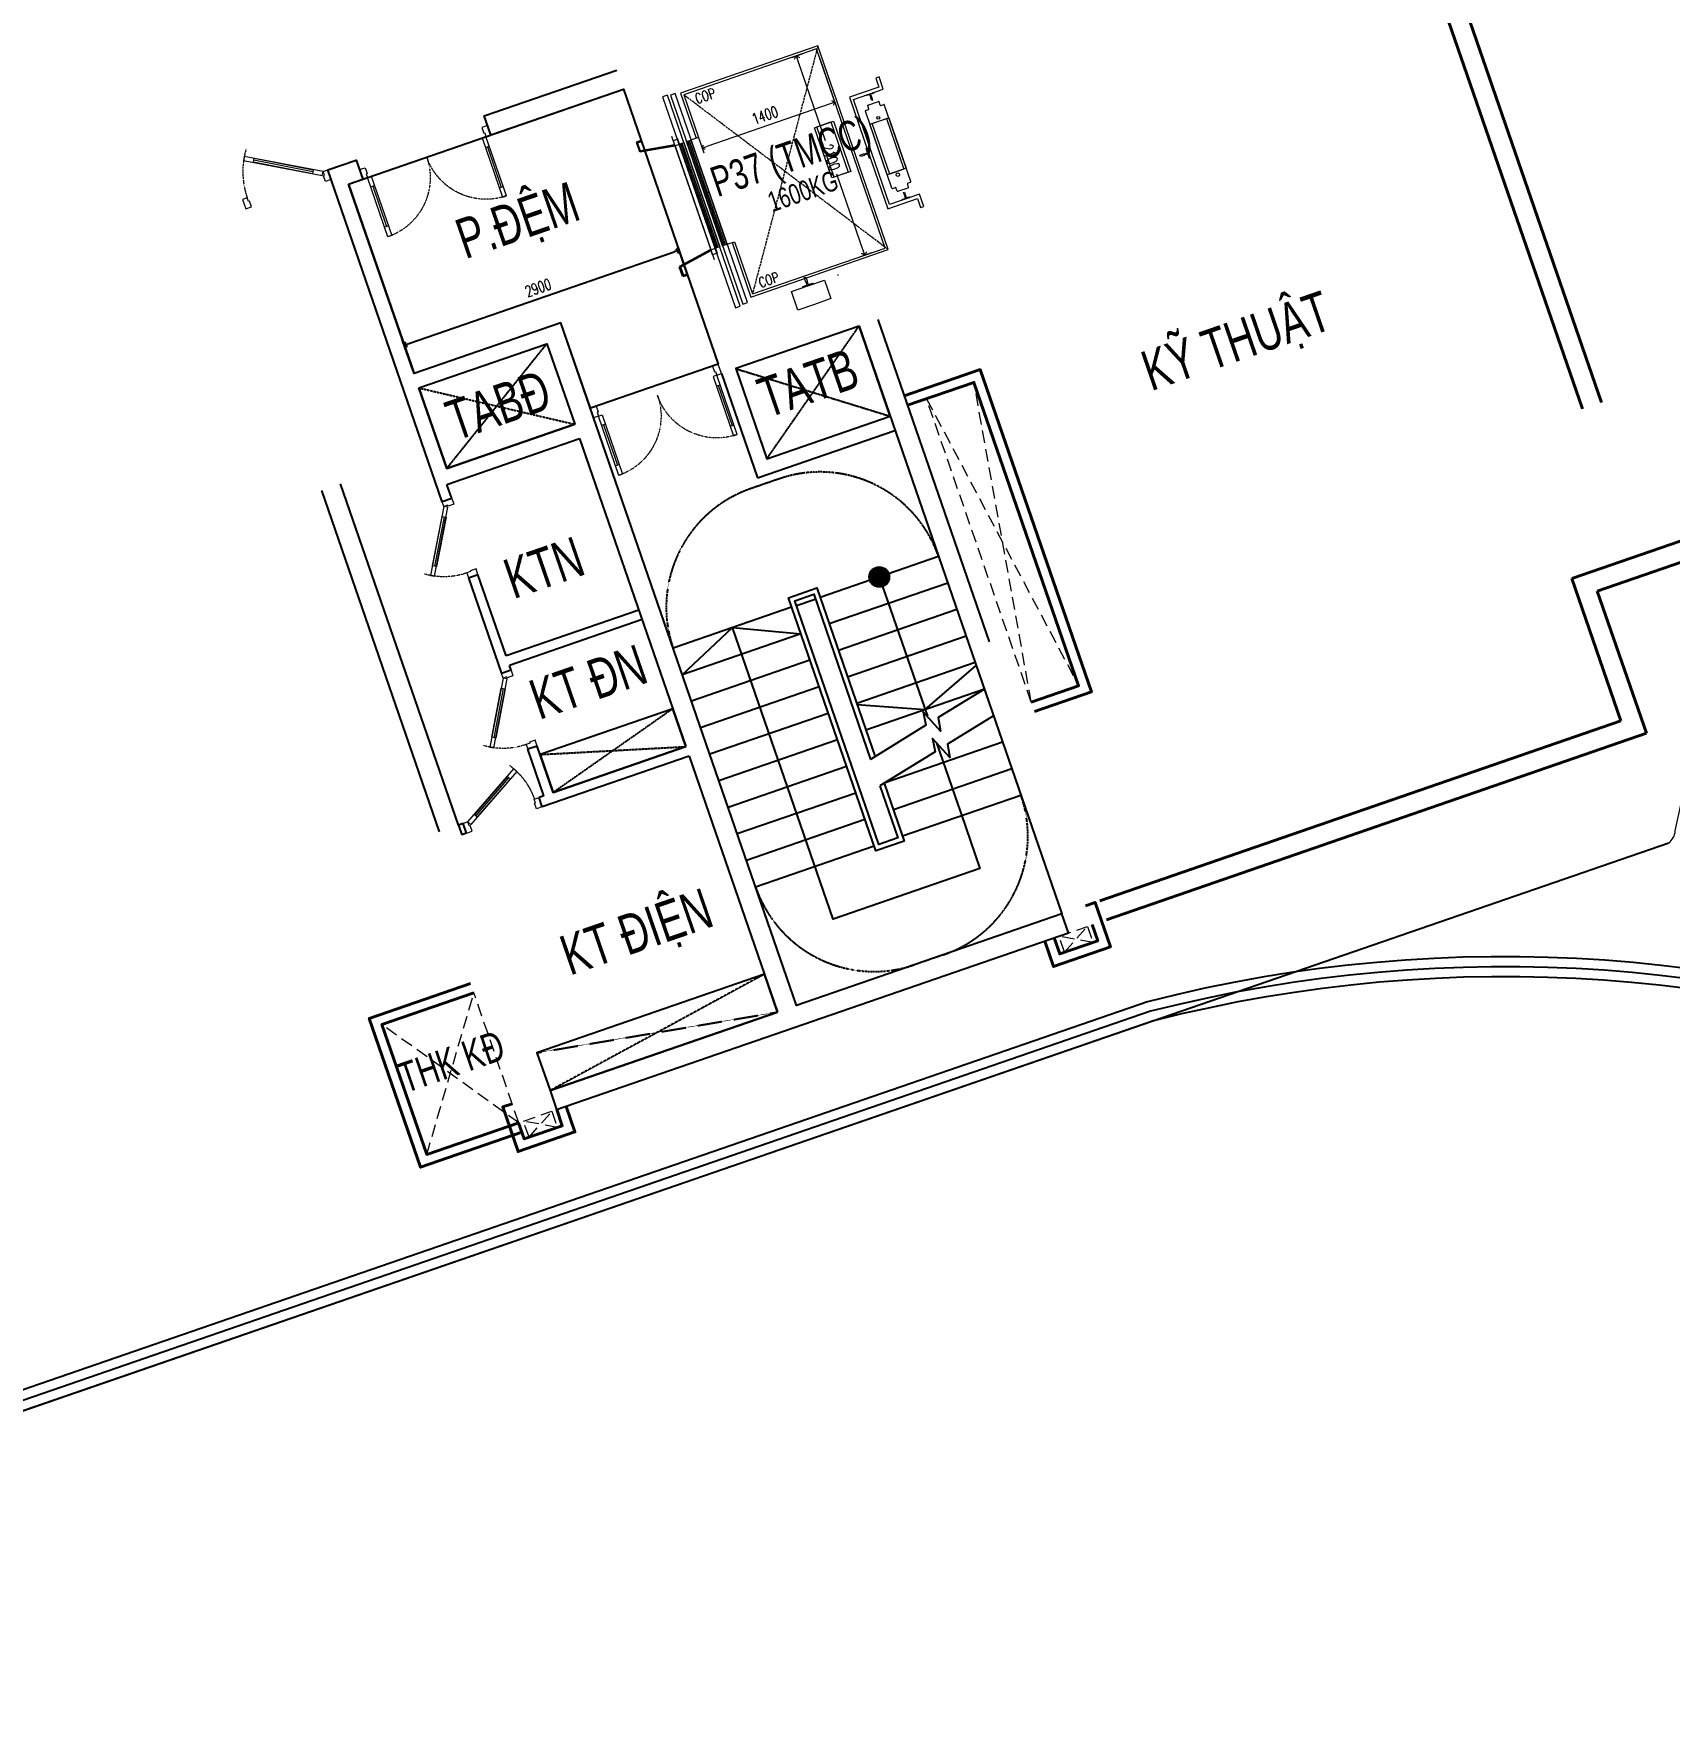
# Model space of a CAD drawing. Header units: millimetres. Extents: x -361611864 to 361244677, y -284134798 to 284403648.
# Drawn here: x -87152 to -70838, y 22373 to 39159 of the extents above; entities that cross this region are included whole.
import ezdxf
from ezdxf.enums import TextEntityAlignment as Align
from ezdxf.xclip import XClip

# ---------------------------------------------------------------- set-up
doc = ezdxf.new("R2010")
doc.units = ezdxf.units.MM
doc.header["$MEASUREMENT"] = 0
doc.header["$XCLIPFRAME"] = 0
for name, pattern in [('HIDDEN', [0.375, 0.25, -0.125]), ('Xref_ST_MBDV Cot vach 30.7.2022$0$ACAD_ISO02W100', [15, 12, -3]), ('Xref_ST_MBDV Cot vach 30.7.2022$0$HIDDEN', [0.375, 0.25, -0.125]), ('Xref_ST_MBDV Cot vach 30.7.2022$0$HIDDEN2', [0.1875, 0.125, -0.0625])]:
    doc.linetypes.add(name, pattern=pattern)
doc.layers.add('A-COLUMN UPDATE', color=7, linetype='Continuous', true_color=0xff1f1f)
for name, color, linetype in [('A-GLAZ', 135, 'Continuous'), ('KT-Text', 7, 'Continuous'), ('Xref_ST_MBDV Cot vach 30.7.2022$0$A-FLOR-STRS-ARROW', 8, 'Continuous'), ('Xref_ST_MBDV Cot vach 30.7.2022$0$IDEA - dim', 251, 'Continuous'), ('Xref_ST_MBDV Cot vach 30.7.2022$0$KT-Khuat', 9, 'Xref_ST_MBDV Cot vach 30.7.2022$0$HIDDEN'), ('Xref_ST_MBDV Cot vach 30.7.2022$0$KT-Net manh', 139, 'Continuous'), ('Xref_ST_MBDV Cot vach 30.7.2022$0$KT-Text', 7, 'Continuous'), ('Xref_ST_MBDV Cot vach 30.7.2022$0$KT-Thay', 7, 'Continuous')]:
    doc.layers.add(name, color=color, linetype=linetype)
for name, color, linetype, lineweight in [('AUDIT_I_220808132811-11', 7, 'Continuous', 9), ('KT-Kich thuoc', 159, 'Continuous', 18), ('KT-lomo nuoc', 3, 'HIDDEN', 5), ('KT-Net cat', 1, 'Continuous', 40), ('SPE-MEP-HVAC', 140, 'Continuous', 0), ('Xref_ST_MBDV Cot vach 30.7.2022$0$CUA', 37, 'Continuous', 13), ('Xref_ST_MBDV Cot vach 30.7.2022$0$KT-Noi that', 36, 'Continuous', 9), ('Xref_ST_MBDV Cot vach 30.7.2022$0$Xref_ST_MBDV Cot vach 30.7.2022|Xref_ST_MBDV Cot vach 30.7.2022|Xref_ST_MBDV Cot vach 30.7.2022|Xref_ST_MBDV Cot vach 30.7.2022|00_duong_QH', 7, 'Continuous', 9)]:
    doc.layers.add(name, color=color, linetype=linetype, lineweight=lineweight)
doc.styles.add('Arial', font='arial.ttf', dxfattribs={"width": 0.7})
doc.styles.add('Xref_ST_MBDV Cot vach 30.7.2022$0$Arial', font='arial.ttf', dxfattribs={"width": 0.7})
doc.styles.add('Xref_ST_MBDV Cot vach 30.7.2022$0$ROMANS', font='ROMANS.SHX')
doc.styles.add('Xref_ST_MBDV Cot vach 30.7.2022$0$xref.N.Cot vach tang N2$0$DIM', font='vnsimli.shx', dxfattribs={"width": 0.7})
doc.dimstyles.new('Xref_ST_MBDV Cot vach 30.7.2022$0$xref.N.Cot vach tang N2$0$CCU 1-100 A1', dxfattribs={"dimscale": 100, "dimtxt": 2.2, "dimasz": 1, "dimexe": 1, "dimexo": 0, "dimgap": 1, "dimtad": 1, "dimdec": 0, "dimdsep": 46, "dimtxsty": 'Xref_ST_MBDV Cot vach 30.7.2022$0$xref.N.Cot vach tang N2$0$DIM', "dimblk1": 'Xref_ST_MBDV Cot vach 30.7.2022$0$xref.N.Cot vach tang N2$0$_ARCHTICK', "dimblk2": 'Xref_ST_MBDV Cot vach 30.7.2022$0$xref.N.Cot vach tang N2$0$_ARCHTICK', "dimsah": 1, "dimcen": 0, "dimdle": 1, "dimclrd": 256, "dimclre": 256, "dimclrt": 31, "dimadec": 0, "dimazin": 0, "dimtfac": 1, "dimtdec": 0, "dimtix": 1, "dimtmove": 2, "dimatfit": 3, "dimldrblk": 'Xref_ST_MBDV Cot vach 30.7.2022$0$xref.N.Cot vach tang N2$0$_ARCHTICK', "dimfxl": 8, "dimtolj": 1, "dimarcsym": 0})

# ---------------------------------------------------------------- blocks, each defined once
blk = doc.blocks.new('Xref_ST_MBDV Cot vach 30.7.2022$0$xref.N.Cot vach tang N2$0$_Open90')
at = {"color": 0, "linetype": 'ByBlock', "lineweight": -2}
for p, q in [((0, 0), (-1, 0)), ((-0.5, 0.5), (0, 0)), ((0, 0), (-0.5, -0.5))]:
    blk.add_line(p, q, dxfattribs=at)
blk = doc.blocks.new('*D163')
at = {"layer": 'Defpoints', "color": 0, "transparency": 16777216}
for p in [(-79480, 38960, 0), (-79547, 38937), (-78795, 36975, 0)]:
    blk.add_point(p, dxfattribs=at)
at = {"layer": 'Xref_ST_MBDV Cot vach 30.7.2022$0$KT-Noi that', "color": 5, "transparency": 16777216}
for p, q in [((-79480, 38960), (-79595, 38920)), ((-79531, 38889), (-79257, 38095)), ((-78878, 36999), (-79141, 37758)), ((-78795, 36975), (-78909, 36935))]:
    blk.add_line(p, q, dxfattribs=at)
for p, xscale, yscale, zscale, rotation in [((-79547, 38937), 50, 50, 50, 109.0471379549027), ((-78862, 36952), 49.99999999999999, 49.99999999999999, 49.99999999999999, 289.0471379549027)]:
    blk.add_blockref('Xref_ST_MBDV Cot vach 30.7.2022$0$xref.N.Cot vach tang N2$0$_Open90', p, dxfattribs=dict(at, xscale=xscale, yscale=yscale, zscale=zscale, rotation=rotation))
at = {"layer": 'Xref_ST_MBDV Cot vach 30.7.2022$0$KT-Noi that', "color": 5, "transparency": 16777216, "insert": (-79199, 37927), "char_height": 110, "attachment_point": 5, "rotation": 289.0471, "style": 'Xref_ST_MBDV Cot vach 30.7.2022$0$xref.N.Cot vach tang N2$0$DIM'}
blk.add_mtext('\\A1;2100', dxfattribs=at)
blk = doc.blocks.new('Xref_ST_MBDV Cot vach 30.7.2022$0$xref.N.Cot vach tang N2$0$_ARCHTICK')
at = {"color": 0, "linetype": 'ByBlock', "const_width": 0.15}
blk.add_lwpolyline([(-0.5, -0.5), (0.5, 0.5)], dxfattribs=at)
blk = doc.blocks.new('*D164')
at = {"layer": 'Defpoints', "color": 0, "transparency": 16777216}
for p in [(-79312, 38912, 0), (-80554, 38219), (-80485, 38019)]:
    blk.add_point(p, dxfattribs=at)
at = {"layer": 'Xref_ST_MBDV Cot vach 30.7.2022$0$KT-Noi that', "color": 5, "transparency": 16777216}
for p, q in [((-79312, 38912), (-79145, 38428)), ((-79209, 38459), (-80438, 38035)), ((-80554, 38219), (-80469, 37971))]:
    blk.add_line(p, q, dxfattribs=at)
at = {"layer": 'Xref_ST_MBDV Cot vach 30.7.2022$0$KT-Noi that', "color": 5, "transparency": 16777216, "xscale": 50, "yscale": 50, "zscale": 50}
for p, rotation in [((-79162, 38476), 19.04713795298991), ((-80485, 38019), 199.0471379529899)]:
    blk.add_blockref('Xref_ST_MBDV Cot vach 30.7.2022$0$xref.N.Cot vach tang N2$0$_Open90', p, dxfattribs=dict(at, rotation=rotation))
at = {"layer": 'Xref_ST_MBDV Cot vach 30.7.2022$0$KT-Noi that', "color": 5, "transparency": 16777216, "insert": (-79858, 38346), "char_height": 110, "attachment_point": 5, "rotation": 19.0471, "style": 'Xref_ST_MBDV Cot vach 30.7.2022$0$xref.N.Cot vach tang N2$0$DIM'}
blk.add_mtext('\\A1;1400', dxfattribs=at)
blk = doc.blocks.new('*U71')
for p, q in [((-1260, 525), (-1300, 525)), ((-1280, 100), (-1280, 525)), ((-90, 525), (-50, 525)), ((-70, 100), (-70, 525)), ((-1260, 100), (-1300, 100)), ((-90, 100), (-50, 100))]:
    blk.add_line(p, q)
for points in [[(-1300, 0), (-1260, 0), (-1260, 625), (-1300, 625)], [(-50, 0), (-90, 0), (-90, 625), (-50, 625)], [(-1350, -100), (-1290, -100), (-1290, -40), (-1300, -40), (-1300, 0), (-1350, 0)], [(0, -100), (-60, -100), (-60, -40), (-50, -40), (-50, 0), (0, 0)]]:
    blk.add_lwpolyline(points, close=True)
at = {"linetype": 'Xref_ST_MBDV Cot vach 30.7.2022$0$HIDDEN2'}
for centre, start, end in [((-1300, 0), 0, 90), ((-50, 0), 90, 180)]:
    blk.add_arc(centre, 625, start, end, dxfattribs=at)
blk = doc.blocks.new('*U73')
blk.add_line((147, -33), (666, -333))
for points in [[(0, 100), (60, 100), (60, 40), (50, 40), (50, 0), (0, 0)], [(50, 0), (743, -400), (763, -365), (70, 35)], [(900, 100), (840, 100), (840, 40), (850, 40), (850, 0), (900, 0)], [(137, -50), (157, -15), (676, -315), (656, -350)]]:
    blk.add_lwpolyline(points, close=True)
at = {"linetype": 'Xref_ST_MBDV Cot vach 30.7.2022$0$HIDDEN'}
blk.add_arc((50, 0), 800, 324.9505, 0, dxfattribs=at)
blk = doc.blocks.new('*D162')
at = {"layer": 'Defpoints', "color": 5, "transparency": 16777216}
for p, q in [((-83409, 36070), (-80762, 36984)), ((-80627, 36744), (-80731, 37047)), ((-83368, 35798), (-83473, 36101))]:
    blk.add_line(p, q, dxfattribs=at)
at = {"layer": 'Defpoints', "color": 0, "transparency": 16777216}
for p in [(-80715, 37000), (-80627, 36744), (-83368, 35798)]:
    blk.add_point(p, dxfattribs=at)
at = {"layer": 'Defpoints', "color": 5, "transparency": 16777216, "xscale": 50, "yscale": 50, "zscale": 50}
for p, rotation in [((-80715, 37000), 19.04713795401963), ((-83456, 36054), 199.0471379540196)]:
    blk.add_blockref('Xref_ST_MBDV Cot vach 30.7.2022$0$xref.N.Cot vach tang N2$0$_Open90', p, dxfattribs=dict(at, rotation=rotation))
at = {"layer": 'Defpoints', "color": 5, "transparency": 16777216, "insert": (-82120, 36626), "char_height": 110, "attachment_point": 5, "rotation": 19.0471, "style": 'Xref_ST_MBDV Cot vach 30.7.2022$0$xref.N.Cot vach tang N2$0$DIM'}
blk.add_mtext('\\A1;2900', dxfattribs=at)
blk = doc.blocks.new('ĂERWER')
at = {"layer": 'Xref_ST_MBDV Cot vach 30.7.2022$0$KT-Text', "extrusion": (-4.67132e-09, 1.35303e-08, 1), "style": 'Xref_ST_MBDV Cot vach 30.7.2022$0$Arial', "width": 0.7}
blk.add_text('P37 (TMCC)', height=300, rotation=19.0471, dxfattribs=at).set_placement((-79424, 37589, 0), align=Align.CENTER)
at = {"layer": 'Xref_ST_MBDV Cot vach 30.7.2022$0$KT-Text', "extrusion": (7.27278e-08, 3.96042e-08, 1), "style": 'Xref_ST_MBDV Cot vach 30.7.2022$0$Arial', "width": 0.7}
blk.add_text('1600KG', height=200, rotation=19.0471, dxfattribs=at).set_placement((-79317, 37288, 0), align=Align.CENTER)
blk = doc.blocks.new('l5 boundary')
at = {"layer": 'A-GLAZ', "elevation": 0}
blk.add_lwpolyline([(12675935, 1069203, -0.114033), (12687755, 1070668), (12702814, 1066317, -0.260467), (12705605, 1063842), (12711075, 1048030, 0.290863), (12714939, 1045359), (12744586, 1045359, -0.265528), (12747426, 1043237), (12750790, 1027631, -0.451371), (12745789, 1021759), (12700652, 1021759, -0.326781), (12695787, 1025328), (12691281, 1038349, 0.327702), (12675772, 1044606), (12658116, 1038514, -0.133076), (12655306, 1038632), (12654134, 1039088, -0.183721), (12652347, 1040641), (12647876, 1048143, -0.022157), (12644459, 1053899, -0.462092), (12646535, 1059064), (12675935, 1069203)], format="xyb", dxfattribs=at)
for points in [[(12675968, 1069109, -0.113956), (12687736, 1070569), (12702789, 1066220, -0.260691), (12705510, 1063809), (12710982, 1047994, 0.291185), (12714938, 1045259), (12744580, 1045259, -0.264299), (12747330, 1043206), (12750692, 1027613, -0.451113), (12745788, 1021859), (12700652, 1021859, -0.326852), (12695882, 1025360), (12691372, 1038392, 0.327998), (12675743, 1044701), (12658089, 1038611, -0.132658), (12655339, 1038726), (12654169, 1039182, -0.183978), (12652434, 1040690), (12647961, 1048196, -0.022163), (12644547, 1053946, -0.462097), (12646567, 1058970)], [(12676002, 1069015, -0.113879), (12687717, 1070471), (12702765, 1066123, -0.260924), (12705416, 1063777), (12710888, 1047958, 0.291495), (12714936, 1045159), (12744574, 1045159, -0.263018), (12747234, 1043175), (12750593, 1027596, -0.450846), (12745787, 1021959), (12700652, 1021959, -0.326925), (12695977, 1025391), (12691463, 1038435, 0.328292), (12675714, 1044797), (12658062, 1038707, -0.132227), (12655372, 1038821), (12654204, 1039275, -0.184247), (12652521, 1040739), (12648046, 1048249, -0.022168), (12644635, 1053992, -0.462102), (12646600, 1058875)]]:
    blk.add_lwpolyline(points, format="xyb", close=True, dxfattribs=at)
blk = doc.blocks.new('*U278')
blk.add_line((-147, -33), (-580, -283))
for points in [[(-800, 100), (-740, 100), (-740, 40), (-750, 40), (-750, 0), (-800, 0)], [(-50, 0), (-656, -350), (-676, -315), (-70, 35)], [(0, 100), (-60, 100), (-60, 40), (-50, 40), (-50, 0), (0, 0)], [(-137, -50), (-157, -15), (-590, -265), (-570, -300)]]:
    blk.add_lwpolyline(points, close=True)
at = {"linetype": 'Xref_ST_MBDV Cot vach 30.7.2022$0$HIDDEN'}
blk.add_arc((-50, 0), 700, 180, 215.0495, dxfattribs=at)
blk = doc.blocks.new('*U276')
blk.add_line((-147, 33), (-580, 283))
for points in [[(-50, 0), (-656, 350), (-676, 315), (-70, -35)], [(-137, 50), (-157, 15), (-590, 265), (-570, 300)], [(-800, -100), (-740, -100), (-740, -40), (-750, -40), (-750, 0), (-800, 0)], [(0, -100), (-60, -100), (-60, -40), (-50, -40), (-50, 0), (0, 0)]]:
    blk.add_lwpolyline(points, close=True)
at = {"linetype": 'Xref_ST_MBDV Cot vach 30.7.2022$0$HIDDEN'}
blk.add_arc((-50, 0), 700, 144.9505, 180, dxfattribs=at)
blk = doc.blocks.new('*U277')
blk.add_line((-147, -33), (-580, -283))
for points in [[(-800, 100), (-740, 100), (-740, 40), (-750, 40), (-750, 0), (-800, 0)], [(-50, 0), (-656, -350), (-676, -315), (-70, 35)], [(0, 100), (-60, 100), (-60, 40), (-50, 40), (-50, 0), (0, 0)], [(-137, -50), (-157, -15), (-590, -265), (-570, -300)]]:
    blk.add_lwpolyline(points, close=True)
at = {"linetype": 'Xref_ST_MBDV Cot vach 30.7.2022$0$HIDDEN'}
blk.add_arc((-50, 0), 700, 180, 215.0495, dxfattribs=at)
blk = doc.blocks.new('*U312')
at = {"layer": 'KT-lomo nuoc', "ltscale": 500}
for p, q in [((24, 168), (297, -43)), ((321, 126), (0, 0))]:
    blk.add_line(p, q, dxfattribs=at)
blk.add_lwpolyline([(24, 168), (321, 126), (297, -43), (0, 0)], close=True, dxfattribs=at)
blk = doc.blocks.new('*U502')
at = {"layer": 'KT-lomo nuoc', "ltscale": 500}
for p, q in [((433, 250), (1597, -2773)), ((2031, -2523), (0, 0))]:
    blk.add_line(p, q, dxfattribs=at)
blk.add_lwpolyline([(433, 250), (2031, -2523), (1597, -2773), (0, 0)], close=True, dxfattribs=at)
blk = doc.blocks.new('CTN TN T39')
at = {"layer": 'KT-Net cat', "elevation": 0}
for points in [[(-73247, 5330), (-72680, 5526), (-73790, 8740), (-74546, 8478)], [(-73280, 5424), (-72807, 5588), (-73852, 8612), (-74513, 8384)], [(-73145, 3042), (-73057, 2787), (-72490, 2983), (-72644, 3427), (-72738, 3395)], [(-72673, 3206), (-72617, 3045), (-72995, 2914), (-73051, 3075)], [(-77919, 1394), (-77831, 1139), (-78398, 943), (-78551, 1388), (-78457, 1420)], [(-78392, 1231), (-78336, 1070), (-77958, 1201), (-78013, 1362)]]:
    blk.add_lwpolyline(points, dxfattribs=at)
at = {"layer": 'KT-lomo nuoc', "linetype": 'HIDDEN'}
for name, p, rotation in [('*U502', (-72807, 5588, 0), 169.1023465233103), ('*U312', (-72720, 3189, 0), 207.2301329308957), ('*U312', (-78061, 1345, 0), 207.2301329308957)]:
    blk.add_blockref(name, p, dxfattribs=dict(at, rotation=rotation))
blk = doc.blocks.new('*U647')
at = {"linetype": 'HIDDEN', "ltscale": 500}
for p, q in [((-1169, -714), (-505, 828)), ((-1675, 114), (0, 0))]:
    blk.add_line(p, q, dxfattribs=at)
blk.add_lwpolyline([(-1169, -714), (-1675, 114), (-505, 828), (0, 0)], close=True, dxfattribs=at)

msp = doc.modelspace()

# ---------------------------------------------------------------- hatches: boundary and pattern name
at = {"layer": 'Xref_ST_MBDV Cot vach 30.7.2022$0$KT-Net manh'}
h = msp.add_hatch(color=256, dxfattribs=at)
edge = h.paths.add_edge_path(flags=0)
edge.add_arc((-78717.9, 33743), 100, 199.04714, 559.04714)
h = msp.add_hatch(color=256, dxfattribs=at)
edge = h.paths.add_edge_path(flags=0)
edge.add_arc((-78717.9, 33743), 100, 199.04714, 559.04714)
msp.add_hatch(color=256, dxfattribs=at).paths.add_polyline_path([(-78719.7, 33843), (-78778.2, 33822.8), (-78813.6, 33772.2), (-78812.4, 33710.4), (-78775.2, 33661.1), (-78716.1, 33643), (-78657.7, 33663.2), (-78622.3, 33713.9), (-78623.4, 33775.7), (-78660.6, 33825)], flags=0)
msp.add_hatch(color=256, dxfattribs=at).paths.add_polyline_path([(-78719.7, 33843), (-78778.2, 33822.8), (-78813.6, 33772.2), (-78812.4, 33710.4), (-78775.2, 33661.1), (-78716.1, 33643), (-78657.7, 33663.2), (-78622.3, 33713.9), (-78623.4, 33775.7), (-78660.6, 33825)], flags=0)

# ---------------------------------------------------------------- linework, layer by layer
msp.add_line((-70845.1, 31089.8), (-93639.7, 23225.5))
msp.add_line((-70845.1, 31089.8), (-93639.7, 23225.5))
at = {"layer": 'AUDIT_I_220808132811-11', "elevation": 0}
msp.add_lwpolyline([(-70845.1, 31089.8, 0.2042795), (-70778.8, 31210.9), (-70555, 32240.8, -0.2754116), (-69827.2, 33041.3), (-65414.8, 34559.2, -0.4141945), (-64253.7, 33994.6), (-55924.5, 9903.9, 0.3197537), (-51104.5, 6470.4), (-5967.1, 6470.4, 0.3653099), (-1001.1, 10781.1)], format="xyb", dxfattribs=at)
at = {"layer": 'Defpoints', "elevation": 0}
for points in [[(-84011, 37660.1), (-81269.8, 38606.5), (-80323.4, 35865.3), (-81599.5, 35424.7), (-81893.2, 36275.4), (-83358.3, 35769.6)], [(-79838.9, 34921.7), (-78610.1, 35346), (-78920.1, 36243.9), (-80149, 35819.7)], [(-83309.4, 35627.8), (-82033.3, 36068.4), (-81755.9, 35264.9), (-83032, 34824.3)]]:
    msp.add_lwpolyline(points, close=True, dxfattribs=at)
at = {"layer": 'KT-Net cat'}
for p, q in [((-71705.5, 35417.7), (-73773.1, 41406.3)), ((-71516.4, 35482.9), (-73518.7, 41282.5)), ((-66397.8, 35595), (-71810.9, 33726.2)), ((-66332.5, 35406), (-71556.7, 33602.4)), ((-71810.9, 33726.2), (-71321.7, 32308.2)), ((-71556.7, 33602.4), (-71067.4, 32184.4)), ((-76518.7, 30513.9), (-71321.7, 32308.2)), ((-76453.4, 30324.9), (-71067.4, 32184.4))]:
    msp.add_line(p, q, dxfattribs=at)
for points in [[(-82281.4, 28207), (-83292.8, 27857.8), (-83805.1, 29341.9), (-82793.7, 29691.1)], [(-82314, 28301.5), (-83230.9, 27985), (-83678, 29280), (-82761.1, 29596.5)]]:
    msp.add_lwpolyline(points, dxfattribs=at)
at = {"layer": 'Xref_ST_MBDV Cot vach 30.7.2022$0$A-FLOR-STRS-ARROW', "elevation": 0}
for points in [[(-77670.2, 32623.7), (-78129.5, 32340.3), (-78106.4, 32206.7), (-78279.3, 32399.3), (-78252.3, 32264.5), (-78804, 31924.1)], [(-77578.5, 32358.1), (-78037.8, 32074.8), (-78014.7, 31941.2), (-78187.6, 32133.8), (-78160.7, 31999), (-78712.4, 31658.6)]]:
    msp.add_lwpolyline(points, dxfattribs=at)
at = {"layer": 'Xref_ST_MBDV Cot vach 30.7.2022$0$IDEA - dim', "color": 1}
for p, q in [((-82593.1, 38149.6), (-81269.8, 38606.5)), ((-84011, 37660.1), (-83869.2, 37709)), ((-84011, 37660.1), (-83358.3, 35769.6)), ((-82033.3, 36068.4), (-81755.9, 35264.9)), ((-80290.8, 35770.7), (-79931.8, 34731)), ((-83309.4, 35627.8), (-83032, 34824.3)), ((-83032, 34824.3), (-81755.9, 35264.9)), ((-83030.3, 34666.2), (-81706.9, 35123.1)), ((-81706.9, 35123.1), (-80646.3, 32051.1)), ((-79931.8, 34731), (-78561.2, 35204.2)), ((-83104, 31202.6), (-84278.8, 34605.5)), ((-82914.9, 31267.8), (-84089.8, 34670.7)), ((-82981.3, 34524.4), (-83030.3, 34666.2)), ((-82814.8, 33735.6), (-82720.3, 33768.2)), ((-82439.6, 32955.3), (-82720.3, 33768.2)), ((-82814.8, 33735.6), (-82485.2, 32780.9)), ((-81116.3, 33412.2), (-82439.6, 32955.3)), ((-81083.6, 33317.7), (-82407, 32860.8)), ((-82390.7, 32813.5), (-82485.2, 32780.9)), ((-82390.7, 32813.5), (-82407, 32860.8)), ((-82129.6, 32057.3), (-82224.1, 32024.7)), ((-82064.2, 31561.5), (-82224.1, 32024.7)), ((-81969.7, 31594.2), (-82129.6, 32057.3)), ((-80613.7, 31956.5), (-82078.8, 31450.7)), ((-80646.3, 32051.1), (-81969.7, 31594.2)), ((-80646.3, 32051.1), (-81969.7, 31594.2)), ((-80613.7, 31956.5), (-79732.6, 29404.4)), ((-82064.2, 31561.5), (-82111.5, 31545.2)), ((-82078.8, 31450.7), (-82111.5, 31545.2)), ((-82914.9, 31267.8), (-82882.3, 31173.3)), ((-82835, 31189.6), (-82867.7, 31284.1))]:
    msp.add_line(p, q, dxfattribs=at)
at = {"layer": 'Xref_ST_MBDV Cot vach 30.7.2022$0$IDEA - dim', "color": 1, "elevation": 0}
for points in [[(-82593.1, 38149.6), (-82658.4, 38338.7), (-81335.1, 38795.5)], [(-82981.3, 34524.4), (-83075.9, 34491.8), (-84218.1, 37800.2), (-83934.5, 37898.1), (-83869.2, 37709)], [(-79732.6, 29404.4), (-82001.2, 28621.1), (-81935.9, 28432.1), (-76831.5, 30194.3), (-76896.8, 30383.4), (-79543.5, 29469.6), (-81893.2, 36275.4), (-83358.3, 35769.6)], [(-78731.1, 36309.2), (-77621.5, 33095.4)], [(-78920.1, 36243.9), (-76896.8, 30383.4)], [(-83309.4, 35627.8), (-82033.3, 36068.4)], [(-80149, 35819.7), (-79838.9, 34921.7), (-78610.1, 35346)], [(-82867.7, 31284.1), (-82914.9, 31267.8)], [(-82835, 31189.6), (-82882.3, 31173.3)]]:
    msp.add_lwpolyline(points, dxfattribs=at)
at = {"layer": 'Xref_ST_MBDV Cot vach 30.7.2022$0$KT-Khuat', "linetype": 'Xref_ST_MBDV Cot vach 30.7.2022$0$HIDDEN'}
for p, q in [((-79838.9, 34921.7), (-78920.1, 36243.9)), ((-83032, 34824.3), (-82033.3, 36068.4)), ((-80149, 35819.7), (-78610.1, 35346)), ((-83309.4, 35627.8), (-81755.9, 35264.9)), ((-79863.1, 29782.5), (-82001.2, 28621.1)), ((-82131.7, 28999.2), (-79732.6, 29404.4))]:
    msp.add_line(p, q, dxfattribs=at)
at = {"layer": 'Xref_ST_MBDV Cot vach 30.7.2022$0$KT-Khuat', "linetype": 'Xref_ST_MBDV Cot vach 30.7.2022$0$HIDDEN', "ltscale": 5}
for p, q in [((-80776.9, 32429.2), (-81969.7, 31594.2)), ((-80776.9, 32429.2), (-81969.7, 31594.2)), ((-82100.2, 31972.3), (-80646.3, 32051.1)), ((-82100.2, 31972.3), (-80646.3, 32051.1))]:
    msp.add_line(p, q, dxfattribs=at)
at = {"layer": 'Xref_ST_MBDV Cot vach 30.7.2022$0$KT-Net manh'}
for p, q in [((-81139.9, 38076.9), (-81107.3, 37982.6)), ((-80757.8, 38042.7), (-81107.3, 37982.6)), ((-80759.5, 38047.6), (-81103.8, 37987.9)), ((-80398.8, 37002.9), (-80711, 36834.6)), ((-80397.1, 36998.1), (-80705, 36832.6)), ((-80678.4, 36740.3), (-80711, 36834.6)), ((-78622.3, 33713.9, 0), (-78623.4, 33775.7, 0)), ((-78622.3, 33713.9, 0), (-78623.4, 33775.7, 0))]:
    msp.add_line(p, q, dxfattribs=at)
at = {"layer": 'Xref_ST_MBDV Cot vach 30.7.2022$0$KT-Net manh', "elevation": 0}
for points in [[(-81139.9, 38076.9), (-81092.6, 38093.3)], [(-81103.8, 37987.9), (-81133.5, 38073.8), (-81091, 38088.5)], [(-80705, 36832.6), (-80675.3, 36746.7), (-80632.8, 36761.3)], [(-80678.4, 36740.3), (-80631.1, 36756.6)], [(-78717.9, 33743), (-78238.2, 32353.5)], [(-80682.4, 32768.5), (-80183, 33237.2), (-79500.9, 33176.5)], [(-78146.5, 32088), (-77934.7, 31474.4), (-77902, 31379.9), (-77714.4, 30836.4), (-79179.5, 30330.6), (-80183, 33237.2)], [(-78940.2, 32471.7), (-78261, 32419.7), (-77751.8, 32860)]]:
    msp.add_lwpolyline(points, dxfattribs=at)
at = {"layer": 'Xref_ST_MBDV Cot vach 30.7.2022$0$KT-Net manh', "linetype": 'Xref_ST_MBDV Cot vach 30.7.2022$0$HIDDEN', "elevation": 0}
for points in [[(-78127.1, 33947, 0.4141313), (-79716.4, 34720.7), (-80000.5, 34622.6, 0.4141313), (-80773.8, 33033.2, 1.0000292)], [(-77304.7, 31565, -0.4141313), (-78078.1, 29975.6), (-78362.2, 29877.5, -0.4141313), (-79951.4, 30651.2, -1.0000292)]]:
    msp.add_lwpolyline(points, format="xyb", dxfattribs=at)
at = {"layer": 'Xref_ST_MBDV Cot vach 30.7.2022$0$KT-Net manh'}
msp.add_circle((-78717.9, 33743, 0), 100, dxfattribs=at)
msp.add_circle((-78717.9, 33743, 0), 100, dxfattribs=at)
at = {"layer": 'Xref_ST_MBDV Cot vach 30.7.2022$0$KT-Noi that', "linetype": 'Continuous', "ltscale": 2}
for p, q in [((-79329.5, 39038.3, 0), (-80700.1, 38565.1, 0)), ((-79345, 39006.6, 0), (-80668.3, 38549.7, 0)), ((-78659.6, 37021.5), (-79345, 39006.6, 0)), ((-78627.9, 37006.1), (-79329.5, 39038.3, 0)), ((-80831.2, 38546.4), (-80878.4, 38530)), ((-80878.4, 38530), (-80152.3, 36426.9)), ((-80105, 36443.2), (-80831.2, 38546.4)), ((-80700.1, 38565.1, 0), (-80545.1, 38116.2)), ((-80668.3, 38549.7, 0), (-80521.5, 38124.3)), ((-78849.9, 38546.2), (-78771.9, 38573.1)), ((-78845.6, 38541.3), (-78849.9, 38546.2)), ((-78811.7, 38550.7), (-78845.6, 38541.3)), ((-78822.1, 38408.2), (-78833.8, 38442.1)), ((-78830.9, 38448), (-78726.2, 38484.2)), ((-78803.7, 38527.4), (-78811.7, 38550.7)), ((-78772.3, 38566.6), (-78804.7, 38553.1)), ((-78804.7, 38553.1), (-78796.6, 38529.8)), ((-78801.1, 38517.7), (-78803.7, 38527.4)), ((-78792.9, 38493.7), (-78801.1, 38517.7)), ((-78796.6, 38529.8), (-78793.1, 38520.4)), ((-78793.1, 38520.4), (-78784.4, 38496.6)), ((-78784.4, 38496.6), (-78792.9, 38493.7)), ((-78771.9, 38573.1), (-78772.3, 38566.6)), ((-78708.7, 38447.4), (-78720.4, 38481.3)), ((-78702.8, 38444.5), (-78673.7, 38454.6)), ((-78403.1, 37685), (-78667.8, 38451.7)), ((-79365.1, 38222.1), (-79176, 38287.3)), ((-79341.4, 38230.2), (-79199.6, 38279.2)), ((-79199.6, 38279.2), (-79026.7, 37778.2)), ((-79176, 38287.3), (-79003, 37786.3)), ((-78592.2, 37619.7), (-78856.9, 38386.5)), ((-78854, 38392.3), (-78824.9, 38402.4)), ((-78812, 38256.4), (-78622.9, 38321.7)), ((-78788.4, 38264.6), (-78646.6, 38313.5)), ((-78646.6, 38313.5), (-78472.3, 37808.8)), ((-78622.9, 38321.7), (-78448.7, 37816.9)), ((-80790.4, 38137.2), (-80366.2, 36908.4)), ((-80726.8, 38106.3), (-80774.1, 38090)), ((-80710.5, 38059), (-80726.8, 38106.3)), ((-80521.5, 38124.3), (-80592.4, 38099.8)), ((-79192.1, 37721.1), (-79365.1, 38222.1)), ((-79168.5, 37729.2), (-79341.4, 38230.2)), ((-78637.7, 37751.7), (-78812, 38256.4)), ((-78614.1, 37759.8), (-78788.4, 38264.6)), ((-80774.1, 38090), (-80757.8, 38042.7)), ((-80757.8, 38042.7), (-80710.5, 38059)), ((-80394.1, 37004.6), (-80753.1, 38044.4)), ((-78910.8, 37948.3), (-78874.9, 37960.7)), ((-78905.6, 37933.2), (-78910.8, 37948.3)), ((-78869.7, 37945.6), (-78905.6, 37933.2)), ((-78874.9, 37960.7), (-78864.5, 37961.1)), ((-78861.2, 37951.7), (-78869.7, 37945.6)), ((-78864.5, 37961.1), (-78837.1, 37970.6)), ((-78833.8, 37961.1), (-78861.2, 37951.7)), ((-78849.5, 38018.7), (-78842.7, 38023.7)), ((-78837.1, 37970.6), (-78849.5, 38018.7)), ((-78842.7, 38023.7), (-78805.5, 37915.9)), ((-78813.9, 37915.7), (-78833.8, 37961.1)), ((-79003, 37786.3), (-79192.1, 37721.1)), ((-79026.7, 37778.2), (-79168.5, 37729.2)), ((-78805.5, 37915.9), (-78813.9, 37915.7)), ((-78448.7, 37816.9), (-78637.7, 37751.7)), ((-78472.3, 37808.8), (-78614.1, 37759.8)), ((-78586.3, 37616.9), (-78557.2, 37626.9)), ((-78539.8, 37590.7), (-78551.4, 37624.1)), ((-78534, 37587.8), (-78429.2, 37624)), ((-78426.4, 37629.8), (-78437.9, 37663.2)), ((-78435.1, 37669.1), (-78406, 37679.1)), ((-78410.8, 37527.2), (-78488.8, 37500.3)), ((-78488.8, 37500.3), (-78488.4, 37506.7)), ((-78488.4, 37506.7), (-78456, 37520.2)), ((-78476.3, 37576.8), (-78467.8, 37579.7)), ((-78467.5, 37552.9), (-78476.3, 37576.8)), ((-78467.8, 37579.7), (-78459.5, 37555.7)), ((-78464, 37543.5), (-78467.5, 37552.9)), ((-78456, 37520.2), (-78464, 37543.5)), ((-78459.5, 37555.7), (-78457, 37546)), ((-78457, 37546), (-78448.9, 37522.7)), ((-78448.9, 37522.7), (-78415.1, 37532)), ((-78415.1, 37532), (-78410.8, 37527.2)), ((-80398.8, 37002.9), (-80351.5, 37019.3)), ((-80382.5, 36955.7), (-80398.8, 37002.9)), ((-80335.2, 36972), (-80382.5, 36955.7)), ((-80351.5, 37019.3), (-80335.2, 36972)), ((-80233.4, 37060.1), (-80162.5, 37084.5)), ((-80186.1, 37076.4, 0), (-79998.5, 36532.9, 0)), ((-80162.5, 37084.5), (-79983, 36564.6)), ((-79998.5, 36532.9, 0), (-78627.9, 37006.1)), ((-79983, 36564.6), (-78659.6, 37021.5)), ((-79483.3, 36635.6), (-79437.8, 36655.5)), ((-79375.3, 36664.4), (-79483, 36627.2)), ((-79465.8, 36727.3), (-79450.7, 36732.6)), ((-79453.4, 36691.4), (-79465.8, 36727.3)), ((-79447.3, 36683), (-79453.4, 36691.4)), ((-79450.7, 36732.6), (-79438.2, 36696.7)), ((-79437.8, 36655.5), (-79447.3, 36683)), ((-79438.2, 36696.7), (-79437.8, 36686.2)), ((-79437.8, 36686.2), (-79428.4, 36658.8)), ((-79428.4, 36658.8), (-79380.3, 36671.2)), ((-79380.3, 36671.2), (-79375.3, 36664.4)), ((-79128.6, 36749.6), (-79128.8, 36758)), ((-80152.3, 36426.9), (-80105, 36443.2))]:
    msp.add_line(p, q, dxfattribs=at)
at = {"layer": 'Xref_ST_MBDV Cot vach 30.7.2022$0$KT-Noi that', "linetype": 'Xref_ST_MBDV Cot vach 30.7.2022$0$ACAD_ISO02W100', "ltscale": 2}
for p, q in [((-79329.5, 39038.3, 0), (-79983, 36564.6)), ((-78627.9, 37006.1), (-80668.3, 38549.7, 0))]:
    msp.add_line(p, q, dxfattribs=at)
at = {"layer": 'Xref_ST_MBDV Cot vach 30.7.2022$0$KT-Noi that', "linetype": 'Continuous', "ltscale": 2, "elevation": 0}
for points in [[(-78824.1, 37969.8), (-78632.1, 37413.7), (-78338.2, 37515.2), (-78307.2, 37425.4), (-78274.1, 37436.9), (-78316.5, 37559.7), (-78615.2, 37456.6), (-78795.7, 37979.6), (-78976.3, 38502.5), (-78677.6, 38605.7), (-78720, 38728.5), (-78753.1, 38717.1), (-78722.1, 38627.3), (-79016.1, 38525.8), (-78824.1, 37969.8)], [(-80032.7, 36478.7), (-80752.3, 38563), (-80799.5, 38546.7), (-80079.9, 36462.4)], [(-80710.5, 38059), (-80668, 38073.7), (-80488.5, 37553.8), (-80531, 37539.2)], [(-80639.6, 38083.5), (-80597.1, 38098.2), (-80417.6, 37578.3), (-80460.1, 37563.6)], [(-80531, 37539.2), (-80488.5, 37553.8), (-80309, 37034), (-80351.5, 37019.3)], [(-80460.1, 37563.6), (-80417.6, 37578.3), (-80238.1, 37058.4), (-80280.6, 37043.7)], [(-79429.2, 36645.8), (-79263.7, 36702.9), (-79199.8, 36517.7), (-79365.2, 36460.6), (-79530.6, 36403.5), (-79594.6, 36588.7), (-79429.2, 36645.8)]]:
    msp.add_lwpolyline(points, close=True, dxfattribs=at)
for points in [[(-80516.8, 37544), (-80696.3, 38063.9)], [(-80502.7, 37548.9), (-80682.2, 38068.8)], [(-80446, 37568.5), (-80625.4, 38088.4)], [(-80431.8, 37573.4), (-80611.3, 38093.3)], [(-80337.4, 37024.2), (-80516.8, 37544)], [(-80323.2, 37029.1), (-80502.7, 37548.9)], [(-80266.5, 37048.6), (-80446, 37568.5)], [(-80252.3, 37053.5), (-80431.8, 37573.4)]]:
    msp.add_lwpolyline(points, dxfattribs=at)
at = {"layer": 'Xref_ST_MBDV Cot vach 30.7.2022$0$KT-Noi that', "linetype": 'Continuous', "ltscale": 2}
for centre, radius in [((-78728.2, 38320.3), 14.5), ((-78532.4, 37753.1), 17.5)]:
    msp.add_circle(centre, radius, dxfattribs=at)
for centre, start, end in [((-78829.4, 38443.6), 109.04714, 199.04714), ((-78724.7, 38479.8), 19.04714, 109.04714), ((-78704.3, 38448.9), 199.04714, 289.04714), ((-78672.2, 38450.2), 19.04714, 109.04714), ((-78852.5, 38388), 109.04714, 199.04714), ((-78826.4, 38406.7), 289.04714, 19.04714), ((-78587.8, 37621.2), 199.04714, 289.04714), ((-78555.7, 37622.6), 19.04714, 109.04714), ((-78433.6, 37664.7), 109.04714, 199.04714), ((-78430.7, 37628.3), 289.04714, 19.04714), ((-78407.5, 37683.5), 289.04714, 19.04714), ((-78535.5, 37592.2), 199.04714, 289.04714)]:
    msp.add_arc(centre, 4.61, start, end, dxfattribs=at)
at = {"layer": 'Xref_ST_MBDV Cot vach 30.7.2022$0$KT-Thay', "extrusion": (-1.21212e-08, -4.22423e-09, 1)}
for p, q in [((-78127.1, 33947, 0), (-79308.7, 33539.1, 0)), ((-78035.7, 33682.3, 0), (-79217.3, 33274.4, 0)), ((-79592.3, 33441.2, 0), (-80773.8, 33033.2, 0)), ((-77944.4, 33417.6, 0), (-79125.9, 33009.7, 0)), ((-79500.9, 33176.5, 0), (-80682.4, 32768.5, 0)), ((-77853, 33153, 0), (-79034.6, 32745, 0)), ((-79409.5, 32911.8, 0), (-80591.1, 32503.9, 0)), ((-77761.6, 32888.3, 0), (-78943.2, 32480.4, 0)), ((-79318.1, 32647.1, 0), (-80499.7, 32239.2, 0)), ((-77670.2, 32623.6, 0), (-78851.8, 32215.7, 0)), ((-79226.8, 32382.5, 0), (-80408.3, 31974.5, 0)), ((-79135.4, 32117.8, 0), (-80316.9, 31709.9, 0)), ((-77487.5, 32094.3, 0), (-78669.1, 31686.4, 0)), ((-79044, 31853.1, 0), (-80225.6, 31445.2, 0)), ((-77396.1, 31829.6, 0), (-78577.7, 31421.7, 0)), ((-78952.6, 31588.5, 0), (-80134.2, 31180.5, 0)), ((-77304.7, 31565), (-78486.3, 31157, 0)), ((-78861.2, 31323.8, 0), (-80042.8, 30915.9, 0)), ((-78769.9, 31059.1, 0), (-79951.4, 30651.2))]:
    msp.add_line(p, q, dxfattribs=at)
at = {"layer": 'Xref_ST_MBDV Cot vach 30.7.2022$0$KT-Thay'}
msp.add_line((-79545, 33457.5, 0), (-79356, 33522.7, 0), dxfattribs=at)
at = {"layer": 'Xref_ST_MBDV Cot vach 30.7.2022$0$KT-Thay', "elevation": 0}
for points in [[(-78668.8, 31685.5), (-78470, 31109.8), (-78753.6, 31011.9), (-79624.9, 33535.7), (-79341.3, 33633.6), (-78760.4, 31951)], [(-78712.4, 31658.6), (-78533.6, 31140.7), (-78722.6, 31075.4), (-79561.3, 33504.7), (-79372.3, 33570), (-78804, 31924.1)]]:
    msp.add_lwpolyline(points, dxfattribs=at)
for points in [[(-80646.3, 32051.1), (-80776.9, 32429.2), (-82100.2, 31972.3), (-81969.7, 31594.2)], [(-80646.3, 32051.1), (-80776.9, 32429.2), (-82100.2, 31972.3), (-81969.7, 31594.2)], [(-79732.6, 29404.4), (-79863.1, 29782.5), (-82131.7, 28999.2), (-82001.2, 28621.1)]]:
    msp.add_lwpolyline(points, close=True, dxfattribs=at)
at = {"layer": 'Xref_ST_MBDV Cot vach 30.7.2022$0$Xref_ST_MBDV Cot vach 30.7.2022|Xref_ST_MBDV Cot vach 30.7.2022|Xref_ST_MBDV Cot vach 30.7.2022|Xref_ST_MBDV Cot vach 30.7.2022|00_duong_QH', "elevation": 0}
msp.add_lwpolyline([(-70845.1, 31089.8, 0.2042795), (-70778.8, 31210.9), (-70555, 32240.8, -0.2754116), (-69827.2, 33041.3), (-65414.8, 34559.2, -0.4141945), (-64253.7, 33994.6), (-55924.5, 9903.9, 0.3197537), (-51104.5, 6470.4), (-5967.1, 6470.4, 0.3653099), (-1001.1, 10781.1)], format="xyb", dxfattribs=at)

# ---------------------------------------------------------------- block references
at = {"layer": 'A-COLUMN UPDATE'}
ref = msp.add_blockref('l5 boundary', (-12751756.2, -1015288.9, 0), dxfattribs=at)
XClip(ref).set_block_clipping_path([(12617922.6520303302, 999473.9989193338), (12765146.6520303302, 1080853.421006578)])
at = {"layer": 'KT-Kich thuoc', "color": 2}
msp.add_blockref('CTN TN T39', (-3922.5, 27070.4, 0), dxfattribs=at)
at = {"layer": 'SPE-MEP-HVAC', "linetype": 'HIDDEN', "ltscale": 1000, "xscale": -1, "rotation": 320.4488274336413}
msp.add_blockref('*U647', (-83678, 29280), dxfattribs=at)
at = {"layer": 'Xref_ST_MBDV Cot vach 30.7.2022$0$CUA', "rotation": 199.0471379528693}
msp.add_blockref('*U73', (-84218.1, 37800.2), dxfattribs=at)
at = {"layer": 'Xref_ST_MBDV Cot vach 30.7.2022$0$CUA', "xscale": -1}
for name, p, rotation in [('*U71', (-82593.1, 38149.6), 199.0471379530761), ('*U71', (-80290.8, 35770.7), 199.0471379530761), ('*U278', (-83075.9, 34491.8), 289.0471379551669), ('*U277', (-82485.2, 32780.9), 289.0471379551669), ('*U276', (-82867.7, 31284.1), 19.04713795517584)]:
    msp.add_blockref(name, p, dxfattribs=dict(at, rotation=rotation))
at = {"layer": 'Xref_ST_MBDV Cot vach 30.7.2022$0$KT-Text'}
ref = msp.add_blockref('ĂERWER', (-130.2, 207.8, 0), dxfattribs=at)
XClip(ref).set_block_clipping_path([(-132938.6258865017, -17483.4265291639), (19061.3741134983, 61275.5558094324)])

# ---------------------------------------------------------------- texts
at = {"layer": 'KT-Text', "extrusion": (-7.71519e-08, -2.67965e-08, 1), "style": 'Arial', "oblique": 360, "width": 0.7}
msp.add_text('THK KĐ', height=300, rotation=19, dxfattribs=at).set_placement((-82935.4, 28769.9, 0), align=Align.CENTER)
at = {"layer": 'Xref_ST_MBDV Cot vach 30.7.2022$0$KT-Noi that', "linetype": 'Continuous', "ltscale": 2, "style": 'Xref_ST_MBDV Cot vach 30.7.2022$0$ROMANS', "width": 0.75}
for p in [(-80453.2, 38539.3, 0), (-79820.1, 36705.5)]:
    msp.add_text('COP', height=100, rotation=19.04714, dxfattribs=at).set_placement(p, align=Align.MIDDLE)
at = {"layer": 'Xref_ST_MBDV Cot vach 30.7.2022$0$KT-Text', "extrusion": (-7.73991e-08, -2.60739e-08, 1), "style": 'Xref_ST_MBDV Cot vach 30.7.2022$0$Arial', "width": 0.7}
for s, p in [('P.ĐỆM', (-82261.8, 37111, 0)), ('TATB', (-79363.1, 35486.9, 0)), ('TABĐ', (-82452.3, 35266.7, 0)), ('KTN', (-81996.8, 33647.3, 0)), ('KT ĐN', (-81555.8, 32507.8, 0)), ('KT ĐIỆN', (-81075.3, 30018.2, 0))]:
    msp.add_text(s, height=400, rotation=19.04714, dxfattribs=at).set_placement(p, align=Align.CENTER)
at = {"layer": 'Xref_ST_MBDV Cot vach 30.7.2022$0$KT-Text', "insert": (-75224.1, 36287.5, 0), "char_height": 400, "width": 4296.111, "attachment_point": 2, "rotation": 19.04714, "style": 'Xref_ST_MBDV Cot vach 30.7.2022$0$Arial'}
msp.add_mtext('KỸ THUẬT', dxfattribs=at)

# ---------------------------------------------------------------- dimensions: what is measured, and where the dimension line sits
at = {"layer": 'Defpoints', "color": 5}
dim = msp.add_linear_dim(base=(-80715.1, 36999.9), p1=(-83368, 35797.7), p2=(-80626.8, 36744.1), angle=19.04714, dimstyle='Xref_ST_MBDV Cot vach 30.7.2022$0$xref.N.Cot vach tang N2$0$CCU 1-100 A1', override={"dimscale": 50, "dimblk1": 'Xref_ST_MBDV Cot vach 30.7.2022$0$xref.N.Cot vach tang N2$0$_Open90', "dimblk2": 'Xref_ST_MBDV Cot vach 30.7.2022$0$xref.N.Cot vach tang N2$0$_Open90', "dimclrd": 5, "dimclre": 5, "dimclrt": 5, "dimlwd": 65535, "dimlwe": 65535}, dxfattribs=at)
dim.commit()
dim.dimension.update_dxf_attribs({"geometry": '*D162', "text_midpoint": (-82120, 36626)})
at = {"layer": 'Xref_ST_MBDV Cot vach 30.7.2022$0$KT-Noi that', "color": 5}
dim = msp.add_linear_dim(base=(-79547.4, 38936.7, 0), p1=(-78794.9, 36974.8), p2=(-79480.2, 38959.9, 0), angle=289.04714, dimstyle='Xref_ST_MBDV Cot vach 30.7.2022$0$xref.N.Cot vach tang N2$0$CCU 1-100 A1', override={"dimscale": 50, "dimblk1": 'Xref_ST_MBDV Cot vach 30.7.2022$0$xref.N.Cot vach tang N2$0$_Open90', "dimblk2": 'Xref_ST_MBDV Cot vach 30.7.2022$0$xref.N.Cot vach tang N2$0$_Open90', "dimclrd": 5, "dimclre": 5, "dimclrt": 5, "dimlwd": 65535, "dimlwe": 65535}, dxfattribs=at)
dim.commit()
dim.dimension.update_dxf_attribs({"geometry": '*D163', "text_midpoint": (-79198.8, 37926.8, 0), "dimtype": 160})
dim = msp.add_linear_dim(base=(-80485, 38018.7), p1=(-79312.3, 38912, 0), p2=(-80554.1, 38218.8), angle=199.04714, dimstyle='Xref_ST_MBDV Cot vach 30.7.2022$0$xref.N.Cot vach tang N2$0$CCU 1-100 A1', override={"dimscale": 50, "dimblk1": 'Xref_ST_MBDV Cot vach 30.7.2022$0$xref.N.Cot vach tang N2$0$_Open90', "dimblk2": 'Xref_ST_MBDV Cot vach 30.7.2022$0$xref.N.Cot vach tang N2$0$_Open90', "dimclrd": 5, "dimclre": 5, "dimclrt": 5, "dimlwd": 65535, "dimlwe": 65535}, dxfattribs=at)
dim.commit()
dim.dimension.update_dxf_attribs({"geometry": '*D164', "text_midpoint": (-79857.6, 38346.4)})

doc.saveas('drawing.dxf')
